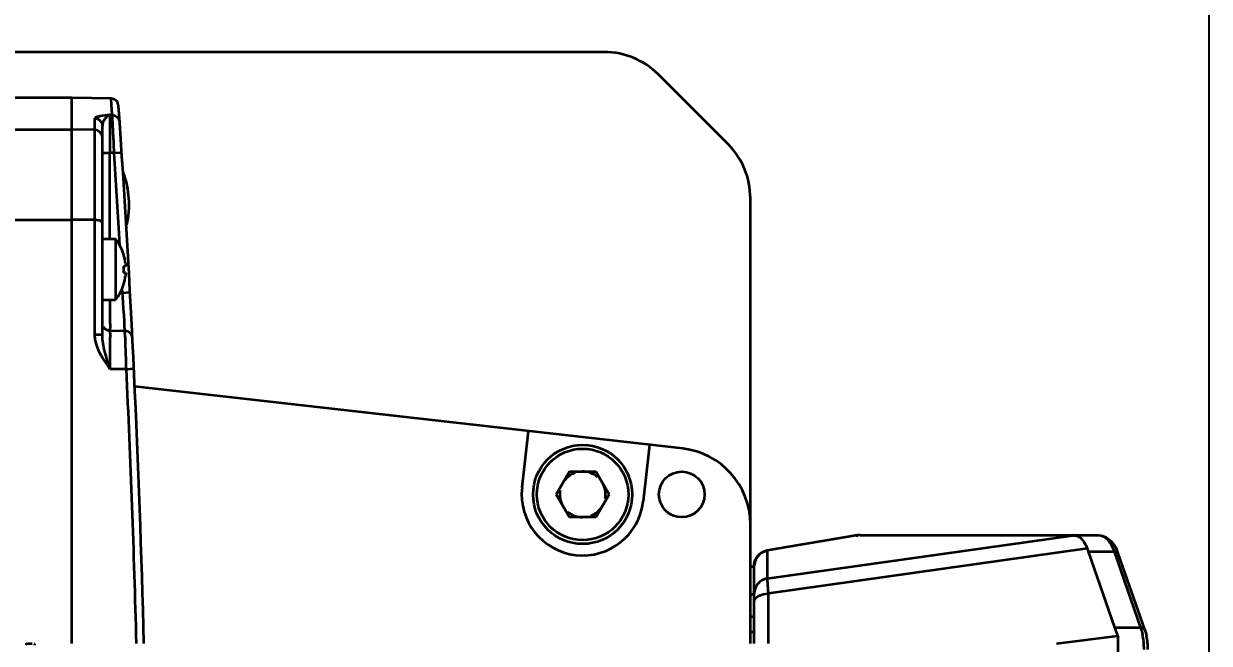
# Model space of a CAD drawing. Header units: millimetres. Extents: x 4086 to 8300, y 123 to 1549.
# Drawn here: x 7037.76 to 7072.75, y 675.58 to 693.86 of the extents above; entities that cross this region are included whole.
import ezdxf

# ---------------------------------------------------------------- set-up
doc = ezdxf.new("R2010")
doc.units = ezdxf.units.MM
doc.linetypes.add('PHANTOM', pattern=[0.8, 0.45, -0.05, 0.1, -0.05, 0.1, -0.05])
doc.layers.add('标注', color=7, linetype='Continuous', lineweight=25)
doc.layers.add('粗线', color=7, linetype='PHANTOM', lineweight=35)
doc.styles.get("Standard").update_dxf_attribs({"font": 'simsun.ttc'})
doc.dimstyles.new('直线标注', dxfattribs={"dimtxt": 7, "dimasz": 3, "dimexe": 1.25, "dimexo": 0.625, "dimtad": 1, "dimlfac": 4, "dimdsep": 46, "dimtxsty": 'Standard', "dimcen": 2.5, "dimadec": 0, "dimazin": 0, "dimtm": 1e-09, "dimtfac": 1, "dimtmove": 0, "dimatfit": 3, "dimfxl": 1, "dimarcsym": 0})

# ---------------------------------------------------------------- blocks, each defined once
blk = doc.blocks.new('*D2423')
at = {"layer": 'Defpoints', "color": 0}
for p in [(7014.893, 755.231), (7072.751, 755.231), (7072.751, 666.726)]:
    blk.add_point(p, dxfattribs=at)
at = {"layer": '标注', "color": 0, "lineweight": -2}
for p, q in [((7014.893, 755.856), (7014.893, 756.481)), ((7072.751, 667.351), (7072.751, 756.481)), ((7017.893, 755.231), (7069.751, 755.231))]:
    blk.add_line(p, q, dxfattribs=at)
at = {"layer": '标注', "color": 0}
for points in [[(7017.893, 755.731), (7017.893, 754.731), (7014.893, 755.231)], [(7069.751, 754.731), (7069.751, 755.731), (7072.751, 755.231)]]:
    blk.add_solid(points, dxfattribs=at)
at = {"layer": '标注', "color": 0, "insert": (7043.822, 759.356), "char_height": 7, "attachment_point": 5}
blk.add_mtext('254.5', dxfattribs=at)

msp = doc.modelspace()

# ---------------------------------------------------------------- linework, layer by layer
at = {"layer": '粗线', "color": 7, "linetype": 'Continuous'}
for p, q in [((7054.89797, 693.01812), (6991.73693, 693.01812)), ((7039.17995, 691.66812), (6885.29667, 691.66812)), ((6888.92166, 690.73539), (7039.17995, 690.73539)), ((6896.23285, 688.06812), (7039.17995, 688.06812))]:
    msp.add_line(p, q, dxfattribs=at)
at = {"layer": '粗线', "linetype": 'Continuous'}
for p, q in [((7058.54594, 690.30213), (7056.48896, 692.35911)), ((7040.33813, 691.6479), (7039.17995, 691.66812)), ((7039.17995, 675.57135), (7039.17995, 691.66812)), ((7040.35049, 691.4686), (7040.33828, 691.64753)), ((7040.3707, 691.16724), (7040.30102, 691.16834)), ((7040.37098, 691.16718), (7040.35049, 691.4686)), ((7039.85888, 684.6761), (7039.85888, 691.06988)), ((7040.07995, 684.67609), (7040.07995, 690.8463)), ((7039.85888, 690.7242), (7039.17995, 690.73539)), ((7040.07995, 690.04917), (7040.30103, 690.04917)), ((7040.42996, 690.04714), (7040.30103, 690.04917)), ((7040.30103, 687.50562), (7040.30103, 690.04917)), ((7040.42996, 690.04714), (7040.65056, 690.06171)), ((7059.20495, 675.57129), (7059.20495, 688.71114)), ((7039.85888, 688.06567), (7039.17995, 688.06567)), ((7040.07995, 687.50562), (7040.46773, 687.50562)), ((7040.46773, 687.50562), (7040.46773, 685.70562)), ((7040.59824, 687.29606), (7040.58574, 687.51262)), ((7040.7054, 687.05902), (7040.70243, 687.05731)), ((7040.70243, 686.70462), (7040.76457, 686.70462)), ((7040.70507, 686.63864), (7040.7054, 686.60562)), ((7040.7674, 686.71367), (7040.76457, 686.70462)), ((7040.70408, 686.53959), (7040.70243, 686.50662)), ((7040.76457, 686.50662), (7040.70243, 686.50662)), ((7040.76457, 686.50662), (7040.7674, 686.49757)), ((7040.7674, 686.47288), (7040.76457, 686.43912)), ((7040.7674, 686.49757), (7040.7674, 686.47288)), ((7040.60467, 685.92129), (7040.67472, 685.92007)), ((7040.67472, 685.92007), (7040.66746, 686.05482)), ((7040.67472, 685.92007), (7040.89546, 685.93214)), ((7040.70243, 686.15394), (7040.7054, 686.15222)), ((7040.07995, 685.70562), (7040.46773, 685.70562)), ((7040.30032, 685.70309), (7040.3, 685.57898)), ((7040.07995, 684.67609), (7039.85888, 684.67609)), ((7040.30103, 684.80176), (7040.74482, 684.79402)), ((7040.30001, 684.02423), (7040.30028, 683.9184)), ((7040.30028, 683.9184), (7040.30091, 683.70953)), ((7040.30091, 683.70953), (7040.30103, 683.67693)), ((7040.30395, 683.67268), (7040.78868, 683.67268)), ((7040.78881, 683.66842), (7041.00963, 683.67912)), ((7057.20882, 681.31979), (7041.03021, 683.15696)), ((7052.46645, 680.17122), (7052.65559, 681.83684)), ((7056.2326, 681.43065), (7056.04346, 679.76503)), ((7053.47553, 679.96812), (7053.86524, 680.64312)), ((7053.86524, 680.64312), (7054.64466, 680.64312)), ((7054.64466, 680.64312), (7055.03438, 679.96812)), ((7053.86524, 679.29312), (7053.47553, 679.96812)), ((7055.03438, 679.96812), (7054.64466, 679.29312)), ((7054.64466, 679.29312), (7053.86524, 679.29312)), ((7062.32752, 678.75856), (7059.692, 678.31032)), ((7062.36481, 678.76159), (7059.70503, 678.30923)), ((7059.70503, 677.48497), (7068.7277, 678.75992)), ((7062.32757, 678.75728), (7062.37599, 678.76067)), ((7062.43296, 678.76187), (7062.36481, 678.76159)), ((7062.44633, 678.76212), (7062.43296, 678.76187)), ((7062.44633, 678.76212), (7069.48243, 678.76212)), ((7059.70503, 678.30923), (7059.69222, 678.31036)), ((7059.70503, 678.30923), (7059.70503, 677.48497)), ((7069.14716, 678.37022), (7059.73938, 677.04086)), ((7069.14716, 678.37022), (7069.17258, 678.27929)), ((7069.16479, 678.2795), (7069.94422, 678.2795)), ((7069.17121, 678.2885), (7069.95238, 676.04272)), ((7069.94422, 678.2795), (7070.72528, 676.03355)), ((7070.84544, 675.97898), (7070.06438, 678.22493)), ((7059.31745, 677.83062), (7059.20495, 677.83062)), ((7059.31745, 675.57129), (7059.31745, 677.86613)), ((7059.20495, 677.02722), (7059.31745, 677.02722)), ((7059.20495, 677.02427), (7059.31745, 677.02427)), ((7059.73938, 675.57129), (7059.73938, 677.04086)), ((7059.31745, 676.35673), (7059.20495, 676.35673)), ((7059.20495, 675.90968), (7059.31745, 675.90968)), ((7068.23935, 675.57129), (7070.04231, 675.79666)), ((7070.72528, 676.03355), (7069.94586, 676.03355)), ((7069.94854, 676.04846), (7070.04231, 675.79666)), ((7070.0612, 674.66659), (7070.0612, 675.74999))]:
    msp.add_line(p, q, dxfattribs=at)
for points in [[(7040.55865, 691.43835), (7040.52134, 691.54782), (7040.43471, 691.62423), (7040.33801, 691.64791)], [(7040.70243, 686.70462), (7040.70408, 686.67165), (7040.70507, 686.63864)], [(7040.7054, 686.60562), (7040.70507, 686.5726), (7040.70408, 686.53959)], [(7040.76457, 686.77212), (7040.7674, 686.73835), (7040.7674, 686.71367)], [(7068.7277, 678.75992), (7068.72282, 678.76111), (7068.7149, 678.76187), (7068.70438, 678.76212)], [(7059.692, 678.31032), (7059.51138, 678.23673), (7059.36892, 678.07568), (7059.31745, 677.86669)]]:
    msp.add_lwpolyline(points, dxfattribs=at)
for centre, radius in [((7054.25495, 679.96812), 1.4625), ((7054.25495, 679.96812), 1.35), ((7057.17995, 679.96812), 0.675)]:
    msp.add_circle(centre, radius, dxfattribs=at)
for centre, radius, start, end in [((7054.89797, 690.76812), 2.25, 45, 90), ((6670.17995, 666.01812), 371.25, 1.4743765, 3.9262217), ((7056.95495, 688.71114), 2.25, 0, 45), ((6670.18699, 666.01833), 371.02189, 3.3211568, 3.7132943), ((7038.05495, 688.51812), 2.8125, 347.745117, 19.537225), ((7039.30515, 686.6004), 1.47344, 18.134849, 37.905195), ((7039.31495, 686.60562), 1.45915, 6.552172, 18.032352), ((7039.31495, 686.60562), 1.45915, 341.967648, 353.447828), ((7039.31495, 686.60562), 1.4625, 322.020128, 341.939792), ((6903.78126, 676.62462), 137.20869, 3.7429743, 3.8845795), ((7040.30495, 685.02673), 0.225, 210.507032, 269), ((7040.7409, 684.56905), 0.225, 2.865934, 89.000001), ((6811.05173, 675.6339), 229.87759, 2.0029703, 2.1680471), ((6670.03379, 666.01537), 371.17512, 1.4754052, 2.726668), ((7056.95495, 679.08416), 2.25, 0, 83.521508), ((7054.25495, 679.96812), 0.675, 49.997627, 90), ((7054.25495, 679.96812), 0.675, 109.997627, 150), ((7054.25495, 679.96812), 0.675, 349.997627, 30), ((7054.25495, 679.96812), 1.8, 173.521508, 353.521508), ((7054.25495, 679.96812), 0.675, 169.997627, 210), ((7054.25495, 679.96812), 0.675, 289.997627, 330), ((7054.25495, 679.96812), 0.675, 229.997627, 270), ((7059.7469, 677.88105), 0.42324, 130.144715, 147.50693), ((7059.77319, 677.84847), 0.46509, 120.679059, 130.032643), ((7059.78247, 677.83376), 0.48247, 110.111714, 120.735274), ((7068.82098, 677.79407), 1.31593, 19.111952, 23.810341), ((7059.77845, 677.862), 0.46008, 147.617023, 155.690759), ((7068.80726, 675.41402), 2.01753, 5.788962, 12.032347), ((7069.09713, 675.40924), 1.84042, 5.753311, 11.983398), ((7068.6075, 675.3919), 2.2185, 359.981305, 5.836951), ((7068.93782, 675.39172), 2.00068, 359.984518, 5.795175)]:
    msp.add_arc(centre, radius, start, end, dxfattribs=at)
msp.add_ellipse((7070.26687, 676.0528), major_axis=(0.02744, 0.4544), ratio=0.56856763, start_param=-4.079618, end_param=-3.94923397, dxfattribs=at)
for points, knots in [([(7040.30102, 691.16837), (7040.20165, 691.15592), (7040.05671, 691.13899), (7039.92674, 691.10783), (7039.85889, 691.08679), (7039.85888, 691.06988)], [0, 0, 0, 0, 0.65621871, 0.8892291, 1, 1, 1, 1]), ([(7040.30103, 691.16834), (7040.29981, 691.12964), (7040.30093, 690.75651), (7040.29997, 690.38351), (7040.30103, 690.04917)], [0, 0, 0, 0, 0.10377905, 1, 1, 1, 1]), ([(7040.39163, 690.80259), (7040.38915, 690.84913), (7040.38197, 690.97065), (7040.37791, 691.09244), (7040.3707, 691.16724)], [0, 0, 0, 0, 0.38279867, 1, 1, 1, 1]), ([(7040.42996, 690.04714), (7040.42642, 690.1156), (7040.41395, 690.36743), (7040.40139, 690.61926), (7040.39163, 690.80259)], [0, 0, 0, 0, 0.27188675, 1, 1, 1, 1]), ([(7040.07995, 687.97003), (7040.07995, 687.98211), (7040.03424, 688.0612), (7039.93061, 688.06269), (7039.85888, 688.06321)], [0, 0, 0, 0, 0.14415944, 1, 1, 1, 1]), ([(7040.3, 685.57898), (7040.29976, 685.47447), (7040.30568, 685.29349), (7040.28481, 685.03122), (7040.32413, 684.91704), (7040.28267, 684.80187), (7040.30103, 684.80176)], [0, 0, 0, 0, 0.40342803, 0.72358895, 0.92914518, 1, 1, 1, 1]), ([(7040.74482, 684.79402), (7040.76387, 684.79419), (7040.7143, 684.9116), (7040.74706, 685.02769), (7040.70969, 685.29288), (7040.7042, 685.47596), (7040.69728, 685.58171)], [0, 0, 0, 0, 0.07242389, 0.27770437, 0.59711839, 1, 1, 1, 1]), ([(7040.30103, 684.80176), (7040.28232, 684.80181), (7040.32407, 684.68586), (7040.2849, 684.57184), (7040.30567, 684.30978), (7040.29976, 684.1289), (7040.30001, 684.02423)], [0, 0, 0, 0, 0.07218876, 0.27695822, 0.59615626, 1, 1, 1, 1]), ([(7040.76477, 684.33029), (7040.76231, 684.395), (7040.75422, 684.50471), (7040.76015, 684.66159), (7040.73493, 684.72862), (7040.75521, 684.79373), (7040.74482, 684.79402)], [0, 0, 0, 0, 0.41852571, 0.73532735, 0.93279333, 1, 1, 1, 1]), ([(7069.48243, 678.76212), (7069.57918, 678.76212), (7069.71421, 678.68059), (7069.79655, 678.57212), (7069.81928, 678.5381)], [0, 0, 0, 0, 0.70279955, 1, 1, 1, 1]), ([(7059.61657, 678.28682), (7059.63113, 678.29214), (7059.66027, 678.30119), (7059.69021, 678.30716), (7059.70503, 678.30923)], [0, 0, 0, 0, 0.50894662, 1, 1, 1, 1]), ([(7059.70503, 677.48497), (7059.60027, 677.47034), (7059.3961, 677.3617), (7059.31745, 677.14482), (7059.31745, 677.04078)], [0, 0, 0, 0, 0.5041219, 1, 1, 1, 1]), ([(7059.73937, 677.04086), (7059.73517, 677.09828), (7059.7232, 677.24623), (7059.71674, 677.39482), (7059.70503, 677.48497)], [0, 0, 0, 0, 0.38773932, 1, 1, 1, 1])]:
    msp.add_open_spline(points, degree=3, knots=knots, dxfattribs=at)
for points in [[(7040.30102, 691.16834), (7040.17767, 691.12666), (7040.07995, 690.97651), (7040.07996, 690.84631)], [(7040.37098, 691.16724), (7040.47211, 691.16542), (7040.58447, 691.05945), (7040.59126, 690.95853)], [(7039.85888, 691.06989), (7039.96367, 691.06807), (7040.07996, 690.95111), (7040.07996, 690.8463)], [(7040.07995, 690.51189), (7040.07995, 690.61406), (7039.96104, 690.72252), (7039.85888, 690.7242)], [(7039.87577, 684.50219), (7039.86485, 684.5594), (7039.85888, 684.61785), (7039.85888, 684.6761)], [(7040.30402, 683.67272), (7040.12371, 683.92632), (7039.93411, 684.19654), (7039.87577, 684.50219)], [(7040.30103, 683.67693), (7040.20298, 684.00365), (7040.07996, 684.33498), (7040.07995, 684.67609)], [(7068.74144, 678.76068), (7068.79888, 678.76068), (7068.85799, 678.74254), (7068.90682, 678.7123)], [(7068.90682, 678.7123), (7068.96339, 678.67728), (7069.01059, 678.62628), (7069.04815, 678.57136)], [(7069.04815, 678.57136), (7069.09034, 678.50968), (7069.12261, 678.4408), (7069.14716, 678.37022)], [(7069.48243, 678.76212), (7069.56021, 678.76212), (7069.63987, 678.74033), (7069.70819, 678.70315)], [(7069.70819, 678.70315), (7069.85252, 678.62458), (7069.95838, 678.4756), (7070.02491, 678.32533)], [(7069.81928, 678.5381), (7069.87245, 678.45849), (7069.91277, 678.36992), (7069.94422, 678.2795)], [(7069.94422, 678.2795), (7069.98821, 678.2795), (7070.04999, 678.26651), (7070.0644, 678.22494)], [(7059.31745, 677.86504), (7059.31745, 677.9287), (7059.33291, 677.99341), (7059.35916, 678.0514)], [(7059.31745, 676.8163), (7059.31745, 676.88038), (7059.37919, 676.9373), (7059.43537, 676.96813)], [(7059.43537, 676.96813), (7059.52671, 677.01826), (7059.63524, 677.03761), (7059.73938, 677.04086)], [(7070.72528, 676.03355), (7070.74789, 675.96855), (7070.76603, 675.90189), (7070.78046, 675.8346)], [(7070.84547, 675.97899), (7070.83106, 676.02056), (7070.76928, 676.03355), (7070.72528, 676.03355)], [(7070.84544, 675.97898), (7070.86676, 675.91768), (7070.88389, 675.85483), (7070.89744, 675.79136)], [(7037.81763, 675.52958), (7037.82793, 675.59245), (7037.94099, 675.56901), (7038.00469, 675.56876)], [(7038.08103, 675.56879), (7038.07936, 675.58337), (7038.07965, 675.53945), (7038.07964, 675.52478)]]:
    msp.add_open_spline(points, degree=3, dxfattribs=at)

# ---------------------------------------------------------------- dimensions: what is measured, and where the dimension line sits
at = {"layer": '标注'}
dim = msp.add_linear_dim(base=(7072.75086, 755.23121), p1=(7014.89315, 755.23121), p2=(7072.75086, 666.72563), text='254.5', dimstyle='直线标注', dxfattribs=at)
dim.commit()
dim.dimension.update_dxf_attribs({"geometry": '*D2423', "text_midpoint": (7043.82201, 759.35621)})

doc.saveas('drawing.dxf')
